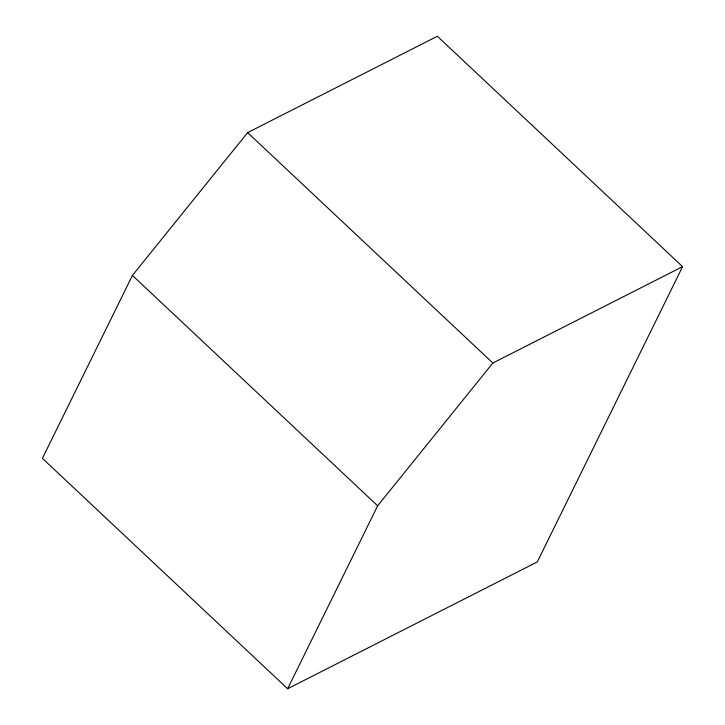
<?xml version="1.0" encoding="UTF-8"?>
<svg xmlns="http://www.w3.org/2000/svg" width="725" height="725" viewBox="0 0 725 725"><rect width="100%" height="100%" fill="white"/><g stroke="black" fill="none" stroke-linecap="round" stroke-linejoin="round"><path stroke-width="1.09" d="M132.43 275.418L42.412 458.345L287.635 688.75L537.288 561.938L682.588 266.655L437.365 36.25L247.633 132.621L132.43 275.418L377.643 505.823L287.635 688.75M377.643 505.823L492.846 363.026L682.588 266.655M247.633 132.621L492.846 363.026"/></g></svg>
